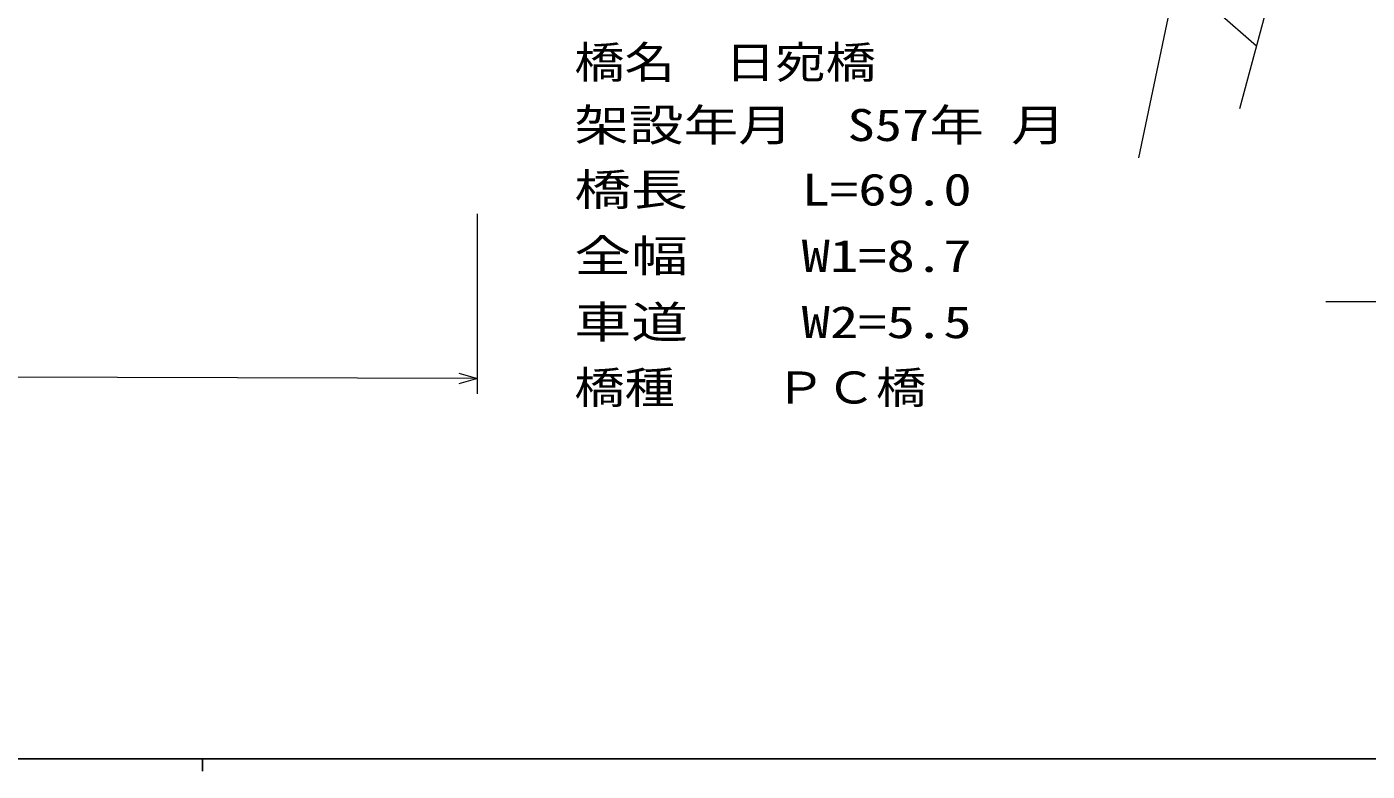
# Model space of a CAD drawing. Units: millimetres, scale not verified. Extents: x -625 to 649156, y -131660 to 228340.
# Drawn here: x 223092 to 330419, y 52340 to 111942 of the extents above; entities that cross this region are included whole.
import ezdxf
from ezdxf.enums import TextEntityAlignment as Align

# ---------------------------------------------------------------- set-up
doc = ezdxf.new("R2010")
doc.units = ezdxf.units.MM
doc.header["$LTSCALE"] = 1000
for name, color, linetype, lineweight in [('M-TTL-BAND', 7, 'Continuous', 25), ('S-BGD', 7, 'Continuous', 13), ('S-BGD-CRST', 4, 'Continuous', 13), ('S-BGD-HTXT', 6, 'Continuous', 13)]:
    doc.layers.add(name, color=color, linetype=linetype, lineweight=lineweight)
doc.styles.add('ＭＳ ゴシック', font='')
doc.styles.get('ＭＳ ゴシック').set_extended_font_data('MS Gothic')

# ---------------------------------------------------------------- blocks, each defined once
blk = doc.blocks.new('BUHIN9')
at = {"color": 6, "linetype": 'Continuous', "lineweight": 13}
blk.add_lwpolyline([(-1500, 431), (0, 0), (-1500, -428)], dxfattribs=at)

msp = doc.modelspace()

# ---------------------------------------------------------------- linework, layer by layer
at = {"layer": 'M-TTL-BAND'}
for p, q in [((9156, 53340), (548156, 53340)), ((237156, 53340), (237156, 52340))]:
    msp.add_line(p, q, dxfattribs=at)
at = {"layer": 'S-BGD'}
msp.add_line((321550, 110389), (318372, 113175), dxfattribs=at)
at = {"layer": 'S-BGD-CRST'}
msp.add_line((327119, 89948), (334989, 89948), dxfattribs=at)
at = {"layer": 'S-BGD-HTXT'}
for p, q in [((319360, 135925), (312106, 101447)), ((327591, 132943), (320208, 105376)), ((259179, 82542), (259179, 96955)), ((259179, 83782), (29851, 84370))]:
    msp.add_line(p, q, dxfattribs=at)

# ---------------------------------------------------------------- block references
msp.add_blockref('BUHIN9', (259179, 83782), dxfattribs=at)

# ---------------------------------------------------------------- texts
at = {"layer": 'S-BGD', "style": 'ＭＳ ゴシック'}
for s, width, p in [('橋名\u3000日宛橋', 1.15, (266932, 107049)), ('架設年月\u3000S57年 月', 1.25, (266932, 102024)), ('橋長\u3000\u3000L=69.0', 1.3, (266932, 96859)), ('全幅\u3000\u3000W1=8.7', 1.3, (266932, 91552)), ('車道\u3000\u3000W2=5.5', 1.3, (266932, 86244)), ('橋種\u3000\u3000ＰＣ橋', 1.15, (266932, 81008))]:
    msp.add_text(s, height=2566, dxfattribs=dict(at, width=width)).set_placement(p, align=Align.BOTTOM_LEFT)

doc.saveas('drawing.dxf')
